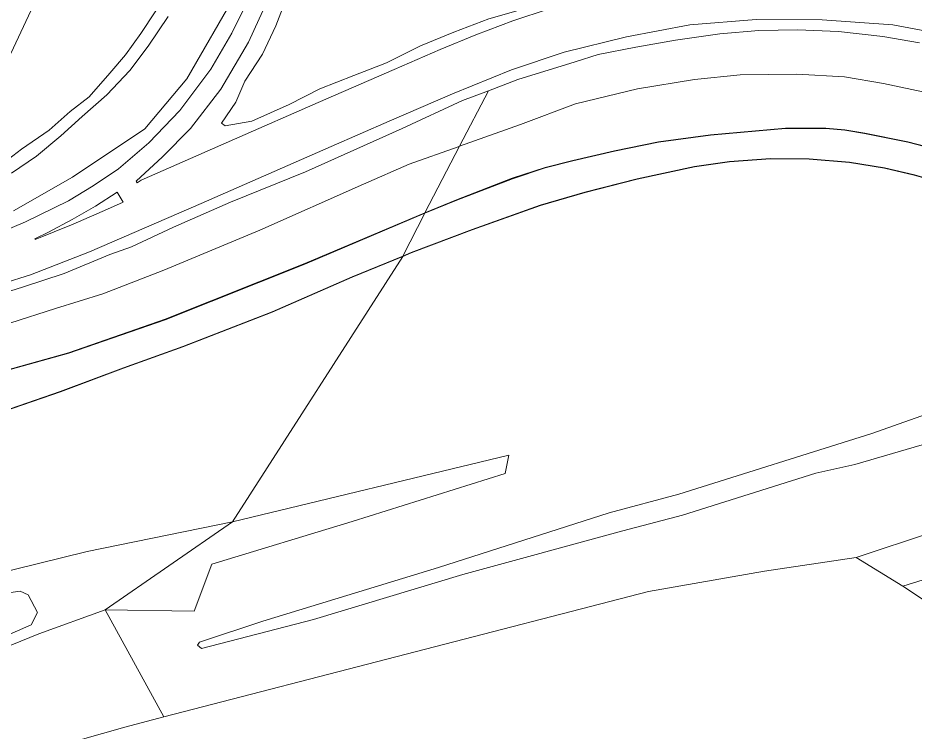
# Model space of a CAD drawing. Header units: metres. Extents: x 112942 to 118371, y 496117 to 499046.
# Drawn here: x 113218.4 to 113445.3, y 498348.7 to 498529.2 of the extents above; entities that cross this region are included whole.
import ezdxf

# ---------------------------------------------------------------- set-up
doc = ezdxf.new("R2010")
doc.units = ezdxf.units.M
doc.layers.add('B-WE-OG-TOPOKAART-G', color=253, linetype='Continuous', lineweight=18)

msp = doc.modelspace()

# ---------------------------------------------------------------- linework, layer by layer
at = {"layer": 'B-WE-OG-TOPOKAART-G'}
for points in [[(113217.292, 498480.483, 2.057), (113232.253, 498488.991, 2.512), (113232.223, 498488.947, 2.511), (113250.511, 498501.212, 3.109), (113261.132, 498513.814, 3.876), (113273.713, 498535.669, 5.363), (113281.501, 498554.384, 6.331), (113292.463, 498577.412, 6.92), (113295.402, 498589.627, 7.471), (113292.737, 498597.769, 7.428), (113286.921, 498607.877, 7.557), (113283.262, 498617.294, 7.479), (113275.337, 498623.039, 7.283), (113260.302, 498630.763, 7.157), (113238.321, 498641.08, 7.054), (113210.084, 498658.207, 7.016)], [(113210.084, 498658.207, 7.016), (113238.321, 498641.08, 7.054), (113260.302, 498630.763, 7.157), (113275.337, 498623.039, 7.283), (113283.262, 498617.294, 7.479), (113286.921, 498607.877, 7.557), (113292.737, 498597.769, 7.428), (113295.402, 498589.627, 7.471), (113292.463, 498577.412, 6.92), (113281.501, 498554.384, 6.331), (113273.713, 498535.669, 5.363), (113261.132, 498513.814, 3.876), (113250.511, 498501.212, 3.109), (113232.223, 498488.947, 2.511), (113232.253, 498488.991, 2.512), (113217.292, 498480.483, 2.057)], [(113215.938, 498601.282, 4.377), (113222.841, 498587.289, 4.424), (113226.987, 498571.36, 4.179), (113226.99, 498571.343, 4.185), (113229.095, 498558.068, 4.162), (113226.212, 498540.59, 3.909), (113216.627, 498520.24, 3.058)], [(113213.782, 498491.839, 4.277), (113219.358, 498496.067, 4.709), (113226.346, 498500.852, 5.334), (113231.68, 498505.584, 5.71), (113236.489, 498509.291, 6.066), (113241.699, 498515.289, 6.431), (113245.61, 498519.876, 6.752), (113249.483, 498525.292, 7.079), (113253.145, 498530.784, 7.402), (113256.409, 498536.287, 7.634), (113260.094, 498541.632, 7.958), (113263.31, 498547.355, 8.254), (113265.488, 498552.491, 8.496), (113266.424, 498559.063, 8.677), (113268.087, 498565.947, 8.847), (113269.198, 498572.941, 9.179)], [(113216.627, 498520.24, 3.058), (113226.212, 498540.59, 3.909), (113229.095, 498558.068, 4.162), (113226.99, 498571.343, 4.185)], [(113352.728, 498531.494, 5.647), (113343.596, 498528.465, 5.511), (113334.216, 498524.975, 5.345), (113325.168, 498521.25, 5.139), (113313.581, 498516.215, 4.84), (113294.376, 498507.842, 4.337), (113273.209, 498498.598, 3.715), (113249.604, 498488.176, 3.072), (113248.586, 498487.513, 3.047), (113248.325, 498488.001, 3.099), (113255.037, 498494.136, 3.481), (113262.056, 498501.306, 3.907), (113269.744, 498511.201, 4.556), (113276.768, 498523.129, 5.246), (113288.919, 498549.864, 6.448)], [(113288.919, 498549.864, 6.448), (113276.768, 498523.129, 5.246), (113269.744, 498511.201, 4.556), (113262.056, 498501.306, 3.907), (113255.037, 498494.136, 3.481), (113248.325, 498488.001, 3.099), (113248.586, 498487.513, 3.047), (113249.604, 498488.176, 3.072), (113273.209, 498498.598, 3.715), (113294.376, 498507.842, 4.337), (113313.581, 498516.215, 4.84), (113325.168, 498521.25, 5.139), (113334.216, 498524.975, 5.345), (113343.596, 498528.465, 5.511), (113352.728, 498531.494, 5.647)], [(113278.148, 498536.842, 5.695), (113272.484, 498525.369, 5.041), (113267.192, 498516.303, 4.5), (113259.408, 498505.821, 3.776), (113251.563, 498497.642, 3.241), (113243.832, 498491.114, 2.891), (113237.501, 498486.766, 2.698), (113231.248, 498482.997, 2.586), (113220.366, 498477.694, 2.361), (113210.725, 498473.614, 2.248)], [(113210.725, 498473.614, 2.248), (113220.366, 498477.694, 2.361), (113231.248, 498482.997, 2.586), (113237.501, 498486.766, 2.698), (113243.832, 498491.114, 2.891), (113251.563, 498497.642, 3.241), (113259.408, 498505.821, 3.776), (113267.192, 498516.303, 4.5), (113272.484, 498525.369, 5.041), (113278.148, 498536.842, 5.695)], [(113346.129, 498531.411, 5.314), (113337.476, 498529.024, 5.19), (113328.629, 498525.626, 4.982), (113320.211, 498522.151, 4.762), (113311.603, 498517.902, 4.536), (113303.381, 498514.683, 4.335), (113294.767, 498511.335, 4.068), (113287.029, 498507.37, 3.755), (113277.575, 498503.138, 3.638), (113270.841, 498501.986, 3.826), (113269.893, 498502.654, 3.89), (113273.566, 498507.932, 4.375), (113275.778, 498513.221, 4.511), (113280.303, 498520.088, 4.886), (113283.648, 498527.189, 5.02), (113286.6, 498535.006, 5.277)], [(113286.6, 498535.006, 5.277), (113283.648, 498527.189, 5.02), (113280.303, 498520.088, 4.886), (113275.778, 498513.221, 4.511), (113273.566, 498507.932, 4.375), (113269.893, 498502.654, 3.89), (113270.841, 498501.986, 3.826), (113277.575, 498503.138, 3.638), (113287.029, 498507.37, 3.755), (113294.767, 498511.335, 4.068), (113303.381, 498514.683, 4.335), (113311.603, 498517.902, 4.536), (113320.211, 498522.151, 4.762), (113328.629, 498525.626, 4.982), (113337.476, 498529.024, 5.19), (113346.129, 498531.411, 5.314)], [(113253.145, 498530.784, 7.402), (113249.483, 498525.292, 7.079), (113245.61, 498519.876, 6.752), (113241.699, 498515.289, 6.431), (113236.489, 498509.291, 6.066), (113231.68, 498505.584, 5.71), (113226.346, 498500.852, 5.334), (113219.358, 498496.067, 4.709), (113213.782, 498491.839, 4.277)], [(113207.565, 498459.877, 2.587), (113221.584, 498464.319, 2.768), (113236.579, 498470.132, 3.02), (113264.745, 498482.354, 3.483), (113297.64, 498496.742, 4.121), (113312.316, 498503.137, 4.374), (113328.332, 498510.038, 4.668), (113343.231, 498516.146, 4.94), (113356.566, 498520.578, 5.149), (113372.287, 498524.475, 5.348), (113388.335, 498527.463, 5.568), (113405.072, 498528.823, 5.751), (113421.736, 498528.756, 5.892), (113439.674, 498527.521, 6.099)], [(113458.5, 498523.963, 6.216), (113439.674, 498527.521, 6.099), (113421.736, 498528.756, 5.892), (113405.072, 498528.823, 5.751), (113388.335, 498527.463, 5.568), (113372.287, 498524.475, 5.348), (113356.566, 498520.578, 5.149), (113343.231, 498516.146, 4.94), (113328.332, 498510.038, 4.668), (113312.316, 498503.137, 4.374), (113297.64, 498496.742, 4.121), (113264.745, 498482.354, 3.483), (113236.579, 498470.132, 3.02), (113221.584, 498464.319, 2.768), (113207.565, 498459.877, 2.587)], [(113256.456, 498529.625, 7.543), (113251.404, 498522.126, 7.005), (113246.739, 498515.907, 6.657), (113240.906, 498509.811, 6.258), (113234.675, 498504.276, 6.009), (113229.31, 498499.396, 5.538), (113223.152, 498494.266, 5.06), (113216.806, 498489.997, 4.505)], [(113216.806, 498489.997, 4.505), (113223.152, 498494.266, 5.06), (113229.31, 498499.396, 5.538), (113234.675, 498504.276, 6.009), (113240.906, 498509.811, 6.258), (113246.739, 498515.907, 6.657), (113251.404, 498522.126, 7.005), (113256.456, 498529.625, 7.543)], [(113446.351, 498522.968, 5.863), (113437.098, 498524.55, 5.8), (113425.896, 498525.782, 5.663), (113415.525, 498526.225, 5.547), (113405.766, 498526.079, 5.45), (113395.93, 498525.184, 5.34), (113384.659, 498523.593, 5.22), (113374.645, 498521.855, 5.103), (113365.119, 498519.979, 5.007), (113359.305, 498518.146, 4.877), (113344.871, 498513.704, 4.697), (113337.385, 498510.828, 4.599), (113330.844, 498508.314, 4.513), (113315.594, 498501.31, 4.15), (113291.181, 498490.317, 3.71), (113272.17, 498482.681, 3.473), (113257.774, 498476.296, 3.24), (113247.131, 498471.381, 3.063), (113241.708, 498469.416, 2.797), (113230.157, 498464.579, 2.617), (113219.578, 498461.161, 2.48), (113207.719, 498457.47, 2.33)], [(113447.236, 498510.52, 0.23), (113437.251, 498512.637, 0.05), (113427.398, 498514.31, -0.013), (113415.404, 498514.998, -0.03), (113401.069, 498514.872, 0.027), (113389.462, 498513.697, -0.043), (113375.048, 498511.322, -0.057), (113359.421, 498507.529, -0.05), (113345.516, 498502.325, -0.037), (113330.11, 498496.793, -0.05), (113337.385, 498510.828, 4.599), (113344.871, 498513.704, 4.697), (113359.305, 498518.146, 4.877), (113365.119, 498519.979, 5.007), (113374.645, 498521.855, 5.103), (113384.659, 498523.593, 5.22), (113395.93, 498525.184, 5.34), (113405.766, 498526.079, 5.45), (113415.525, 498526.225, 5.547), (113425.896, 498525.782, 5.663), (113437.098, 498524.55, 5.8), (113446.351, 498522.968, 5.863)], [(113439.674, 498527.521, 6.099), (113458.5, 498523.963, 6.216), (113475.551, 498519.226, 6.305), (113490.704, 498514.081, 6.396), (113502.919, 498509.311, 6.475), (113525.808, 498500.073, 6.547), (113548.61, 498490.54, 6.571), (113558.957, 498486.213, 6.581), (113582.381, 498476.284, 6.578), (113605.692, 498465.936, 6.643), (113628.935, 498455.426, 6.615), (113652.136, 498444.92, 6.622), (113674.909, 498434.659, 6.629), (113680.766, 498432.046, 6.619)], [(113455.115, 498494.901, -0.657), (113443.476, 498497.942, -0.7), (113432.524, 498500.099, -0.687), (113427.534, 498500.918, -0.687), (113422.714, 498501.396, -0.733), (113412.493, 498501.363, -0.793), (113393.556, 498499.693, -0.78), (113380.391, 498497.901, -0.817), (113369.262, 498495.603, -0.833), (113358.73, 498493.165, -0.817), (113351.746, 498491.444, -0.74), (113343.433, 498488.684, -0.727), (113329.362, 498483.224, -0.747), (113321.297, 498479.958, -0.732), (113330.11, 498496.793, -0.05), (113345.516, 498502.325, -0.037), (113359.421, 498507.529, -0.05), (113375.048, 498511.322, -0.057), (113389.462, 498513.697, -0.043), (113401.069, 498514.872, 0.027), (113415.404, 498514.998, -0.03), (113427.398, 498514.31, -0.013), (113437.251, 498512.637, 0.05), (113447.236, 498510.52, 0.23)], [(113207.719, 498457.47, 2.33), (113219.578, 498461.161, 2.48), (113230.157, 498464.579, 2.617), (113241.708, 498469.416, 2.797), (113247.131, 498471.381, 3.063), (113257.774, 498476.296, 3.24), (113272.17, 498482.681, 3.473), (113291.181, 498490.317, 3.71), (113315.594, 498501.31, 4.15), (113330.844, 498508.314, 4.513), (113337.385, 498510.828, 4.599), (113330.11, 498496.793, -0.05)], [(113455.706, 498486.542, -1.018), (113445.094, 498489.547, -1.018), (113437.517, 498491.351, -1.018), (113428.683, 498492.776, -1.018), (113418.493, 498493.606, -1.018), (113408.73, 498493.706, -1.018), (113398.347, 498492.935, -1.018), (113389.469, 498491.648, -1.018), (113375.002, 498488.559, -1.018), (113361.811, 498485.208, -1.018), (113350.506, 498481.908, -1.018), (113333.271, 498475.768, -1.018), (113317.858, 498469.929, -1.018), (113315.725, 498469.042, -1.018), (113321.335, 498479.865, -1.018), (113329.399, 498483.131, -1.018), (113343.467, 498488.59, -1.018), (113351.774, 498491.348, -1.018), (113358.753, 498493.068, -1.018), (113369.283, 498495.505, -1.018), (113380.408, 498497.802, -1.018), (113393.567, 498499.594, -1.018), (113412.498, 498501.263, -1.018), (113422.709, 498501.296, -1.018), (113427.521, 498500.819, -1.018), (113432.506, 498500.001, -1.018), (113443.454, 498497.844, -1.018), (113455.088, 498494.805, -1.018)], [(113455.088, 498494.805, -1.018), (113443.454, 498497.844, -1.018), (113432.506, 498500.001, -1.018), (113427.521, 498500.819, -1.018), (113422.709, 498501.296, -1.018), (113412.498, 498501.263, -1.018), (113393.567, 498499.594, -1.018), (113380.408, 498497.802, -1.018), (113369.283, 498495.505, -1.018), (113358.753, 498493.068, -1.018), (113351.774, 498491.348, -1.018), (113343.467, 498488.59, -1.018), (113329.399, 498483.131, -1.018), (113321.335, 498479.865, -1.018), (113321.297, 498479.958, -0.732), (113329.362, 498483.224, -0.747), (113343.433, 498488.684, -0.727), (113351.746, 498491.444, -0.74), (113358.73, 498493.165, -0.817), (113369.262, 498495.603, -0.833), (113380.391, 498497.901, -0.817), (113393.556, 498499.693, -0.78), (113412.493, 498501.363, -0.793), (113422.714, 498501.396, -0.733), (113427.534, 498500.918, -0.687), (113432.524, 498500.099, -0.687), (113443.476, 498497.942, -0.7), (113455.115, 498494.901, -0.657)], [(113330.11, 498496.793, -0.05), (113329.707, 498496.648, -0.05), (113317.396, 498492.248, -0.117), (113305.818, 498487.204, -0.053), (113279.6, 498475.612, -0.103), (113255.307, 498465.478, -0.13), (113239.951, 498459.455, -0.39), (113227.968, 498455.739, -0.333), (113216.393, 498452.063, -0.44)], [(113216.393, 498452.063, -0.44), (113227.968, 498455.739, -0.333), (113239.951, 498459.455, -0.39), (113255.307, 498465.478, -0.13), (113279.6, 498475.612, -0.103), (113305.818, 498487.204, -0.053), (113317.396, 498492.248, -0.117), (113329.707, 498496.648, -0.05), (113330.11, 498496.793, -0.05), (113321.297, 498479.958, -0.732)], [(113468.945, 498405.65, -1.009), (113430.375, 498392.847, -1.032), (113407.177, 498389.409, -0.929), (113377.877, 498384.219, -0.963), (113255.32, 498352.515, -0.974), (113240.537, 498379.615, -0.856), (113262.965, 498379.293, -0.856), (113267.51, 498391.135, -0.827), (113302.911, 498401.908, -0.873), (113341.602, 498414.042, -0.896), (113342.528, 498418.696, -0.907), (113272.673, 498401.847, -0.936), (113315.763, 498468.95, -0.738), (113317.895, 498469.836, -0.743), (113333.305, 498475.674, -0.737), (113350.537, 498481.813, -0.71), (113361.837, 498485.112, -0.783), (113375.025, 498488.462, -0.787), (113389.487, 498491.55, -0.823), (113398.358, 498492.836, -0.843), (113408.733, 498493.606, -0.827), (113418.488, 498493.506, -0.823), (113428.671, 498492.677, -0.823), (113437.497, 498491.253, -0.82), (113445.069, 498489.45, -0.81), (113455.676, 498486.447, -0.79)], [(113455.676, 498486.447, -0.79), (113445.069, 498489.45, -0.81), (113437.497, 498491.253, -0.82), (113428.671, 498492.677, -0.823), (113418.488, 498493.506, -0.823), (113408.733, 498493.606, -0.827), (113398.358, 498492.836, -0.843), (113389.487, 498491.55, -0.823), (113375.025, 498488.462, -0.787), (113361.837, 498485.112, -0.783), (113350.537, 498481.813, -0.71), (113333.305, 498475.674, -0.737), (113317.895, 498469.836, -0.743), (113315.763, 498468.95, -0.738), (113315.725, 498469.042, -1.018), (113317.858, 498469.929, -1.018), (113333.271, 498475.768, -1.018), (113350.506, 498481.908, -1.018), (113361.811, 498485.208, -1.018), (113375.002, 498488.559, -1.018), (113389.469, 498491.648, -1.018), (113398.347, 498492.935, -1.018), (113408.73, 498493.706, -1.018), (113418.493, 498493.606, -1.018), (113428.683, 498492.776, -1.018), (113437.517, 498491.351, -1.018), (113445.094, 498489.547, -1.018), (113455.706, 498486.542, -1.018)], [(113222.802, 498473.185, 2.591), (113222.705, 498473.378, 2.579), (113226.14, 498475.09, 2.615), (113232.136, 498478.259, 2.724), (113238.04, 498481.664, 2.821), (113243.538, 498485.204, 2.947), (113245.081, 498482.641, 3.026), (113241.078, 498480.856, 2.94), (113232.389, 498477.113, 2.761), (113222.802, 498473.185, 2.591)], [(113321.297, 498479.958, -0.732), (113290.976, 498467.114, -0.731), (113255.636, 498453.042, -0.731), (113231.267, 498444.586, -0.736), (113209.129, 498438.434, -0.782)], [(113209.129, 498438.434, -0.782), (113231.267, 498444.586, -0.736), (113255.636, 498453.042, -0.731), (113290.976, 498467.114, -0.731), (113321.297, 498479.958, -0.732), (113321.335, 498479.865, -1.018)], [(113321.335, 498479.865, -1.018), (113291.014, 498467.022, -1.055), (113255.671, 498452.948, -1.055), (113231.297, 498444.491, -1.055), (113209.156, 498438.338, -1.055)], [(113209.156, 498438.338, -1.055), (113231.297, 498444.491, -1.055), (113255.671, 498452.948, -1.055), (113291.014, 498467.022, -1.055), (113321.335, 498479.865, -1.018), (113315.725, 498469.042, -1.018)], [(113315.763, 498468.95, -0.738), (113302.986, 498463.673, -0.79), (113282.746, 498454.829, -0.79), (113260.17, 498446.078, -0.79), (113245.177, 498440.714, -0.79), (113229.188, 498434.698, -0.79), (113212.289, 498428.893, -0.79), (113198.59, 498424.911, -0.748), (113198.016, 498423.09, -0.756), (113197.77, 498422.311, -1.055), (113197.629, 498421.864, -1.055), (113197.534, 498421.894, -1.055), (113198.511, 498424.992, -1.055), (113212.259, 498428.989, -1.055), (113229.154, 498434.792, -1.055), (113245.143, 498440.808, -1.055), (113260.135, 498446.172, -1.055), (113282.708, 498454.922, -1.055), (113302.947, 498463.765, -1.055), (113315.725, 498469.042, -1.018), (113315.763, 498468.95, -0.738)], [(113315.725, 498469.042, -1.018), (113302.947, 498463.765, -1.055), (113282.708, 498454.922, -1.055), (113260.135, 498446.172, -1.055), (113245.143, 498440.808, -1.055), (113229.154, 498434.792, -1.055), (113212.259, 498428.989, -1.055)], [(113272.673, 498401.847, -0.936), (113235.984, 498394.323, -0.896), (113204.752, 498386.692, -0.859), (113188.475, 498383.3, -0.839), (113173.047, 498383.758, -0.845), (113176.302, 498388.563, -0.813), (113178.012, 498390.096, -0.813), (113188.576, 498397.061, -0.81), (113195.805, 498404.807, -0.819), (113195.275, 498409.761, -0.819), (113192.435, 498410.891, -0.819), (113195.759, 498412.991, -0.79), (113199.23, 498418.782, -0.782), (113199.034, 498422.089, -0.785), (113198.016, 498423.09, -0.756), (113198.59, 498424.911, -0.748), (113212.289, 498428.893, -0.79), (113229.188, 498434.698, -0.79), (113245.177, 498440.714, -0.79), (113260.17, 498446.078, -0.79), (113282.746, 498454.829, -0.79), (113302.986, 498463.673, -0.79), (113315.763, 498468.95, -0.738), (113272.673, 498401.847, -0.936)], [(113367.956, 498404.121, -1.119), (113324.77, 498390.307, -1.064), (113280.383, 498376.748, -1.047), (113264.362, 498371.422, -1.012), (113263.823, 498370.658, -1.012), (113264.819, 498369.842, -1.012), (113293.168, 498377.115, -1.086), (113330.909, 498388.504, -1.112), (113371.359, 498399.564, -1.035), (113386.473, 498403.553, -1.119), (113420.194, 498414.169, -1.087), (113430.076, 498416.353, -1.05), (113454.588, 498423.499, -1.03), (113489.501, 498434.303, -1.055), (113512.964, 498442.02, -1.061), (113523.364, 498447.727, -1.061), (113522.099, 498450.604, -1.061), (113510.207, 498446.275, -1.067), (113485.202, 498439.67, -1.081), (113464.546, 498434.91, -1.053), (113434.32, 498424.146, -1.073), (113385.542, 498408.843, -1.107), (113367.956, 498404.121, -1.119)], [(113367.956, 498404.121, -1.119), (113385.542, 498408.843, -1.107), (113434.32, 498424.146, -1.073), (113464.546, 498434.91, -1.053), (113485.202, 498439.67, -1.081), (113510.207, 498446.275, -1.067), (113522.099, 498450.604, -1.061), (113523.364, 498447.727, -1.061), (113512.964, 498442.02, -1.061), (113489.501, 498434.303, -1.055), (113454.588, 498423.499, -1.03), (113430.076, 498416.353, -1.05), (113420.194, 498414.169, -1.087), (113386.473, 498403.553, -1.119), (113371.359, 498399.564, -1.035), (113330.909, 498388.504, -1.112), (113293.168, 498377.115, -1.086), (113264.819, 498369.842, -1.012), (113263.823, 498370.658, -1.012), (113264.362, 498371.422, -1.012), (113280.383, 498376.748, -1.047), (113324.77, 498390.307, -1.064), (113367.956, 498404.121, -1.119)], [(113558.129, 498422.31, -1.073), (113545.61, 498417.824, -1.047), (113536.174, 498414.026, -1.073), (113515.069, 498406.644, -1.041), (113473.035, 498395.157, -1.113), (113442.193, 498385.553, -1.076), (113430.375, 498392.847, -1.032), (113468.945, 498405.65, -1.009), (113487.718, 498411.381, -1.006), (113513.584, 498420.367, -0.966), (113525.445, 498423.971, -1.047), (113540.112, 498427.627, -1.018), (113547.316, 498427.772, -0.972), (113561.85, 498429.405, -0.969), (113558.129, 498422.31, -1.073)], [(113558.129, 498422.31, -1.073), (113516.516, 498336.144, -1.172), (113442.193, 498385.553, -1.076), (113473.035, 498395.157, -1.113), (113515.069, 498406.644, -1.041), (113536.174, 498414.026, -1.073), (113545.61, 498417.824, -1.047), (113558.129, 498422.31, -1.073)], [(113240.537, 498379.615, -0.856), (113272.673, 498401.847, -0.936), (113342.528, 498418.696, -0.907), (113341.602, 498414.042, -0.896), (113302.911, 498401.908, -0.873), (113267.51, 498391.135, -0.827), (113262.965, 498379.293, -0.856), (113240.537, 498379.615, -0.856)], [(113240.537, 498379.615, -0.856), (113223.77, 498373.509, -0.839), (113192.804, 498360.947, -0.816), (113180.741, 498353.771, -0.805), (113183.161, 498360.332, -0.805), (113204.641, 498368.325, -0.805), (113221.78, 498375.763, -0.819), (113223.358, 498378.933, -0.819), (113221.053, 498383.366, -0.819), (113219.036, 498384.308, -0.819), (113196.137, 498381.03, -0.845), (113194.326, 498382.232, -0.839), (113188.475, 498383.3, -0.839), (113204.752, 498386.692, -0.859), (113235.984, 498394.323, -0.896), (113272.673, 498401.847, -0.936), (113240.537, 498379.615, -0.856)], [(113196.137, 498381.03, -0.845), (113219.036, 498384.308, -0.819), (113221.053, 498383.366, -0.819), (113223.358, 498378.933, -0.819), (113221.78, 498375.763, -0.819), (113204.641, 498368.325, -0.805)], [(113240.537, 498379.615, -0.856), (113255.32, 498352.515, -0.974), (113245.472, 498349.899, -0.993), (113175.289, 498330.009, -0.987), (113171.265, 498331.597, -0.859), (113171.752, 498333.355, -0.87), (113169.667, 498334.963, -0.87), (113170.064, 498340.738, -0.87), (113169.5, 498345.059, -0.87), (113170.266, 498347.386, -0.833), (113172.029, 498348.122, -0.833), (113177.447, 498349.881, -0.833), (113180.741, 498353.771, -0.805), (113192.804, 498360.947, -0.816), (113223.77, 498373.509, -0.839), (113240.537, 498379.615, -0.856)]]:
    msp.add_polyline3d(points, dxfattribs=at)

doc.saveas('drawing.dxf')
